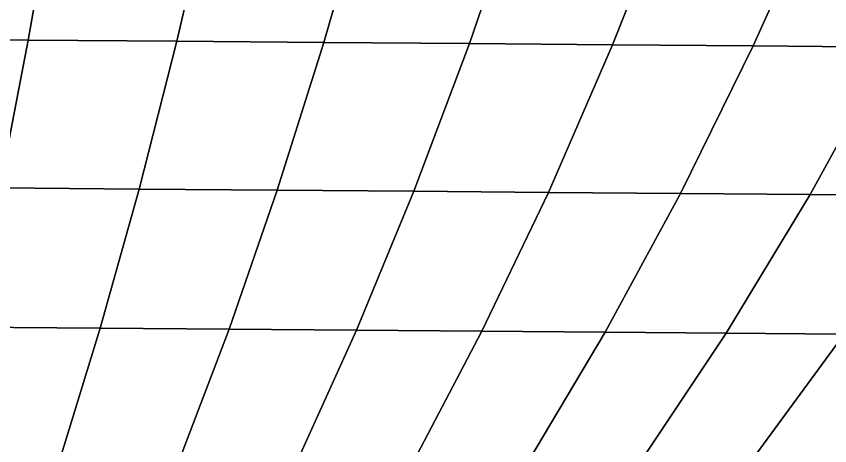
# Model space of a CAD drawing. Extents: x -1.93 to 1.93, y -1.97 to 1.95.
# Drawn here: x 0.1628 to 0.4868, y -1.6639 to -1.4929 of the extents above; entities that cross this region are included whole.
import ezdxf

# ---------------------------------------------------------------- set-up
doc = ezdxf.new("R2010")
doc.units = 0

msp = doc.modelspace()

# ---------------------------------------------------------------- linework, layer by layer
for points in [[(0.10787, -1.50191, 1.21849), (0.16751, -1.50239, 1.21113), (0.17854, -1.44013, 1.28204), (0.1154, -1.43962, 1.28983)], [(0.10787, -1.50191, -1.21849), (0.1154, -1.43962, -1.28983), (0.17854, -1.44013, -1.28204), (0.16751, -1.50239, -1.21113)], [(0.16751, -1.50239, 1.21113), (0.22672, -1.50287, 1.20086), (0.24121, -1.44063, 1.27117), (0.17854, -1.44013, 1.28204)], [(0.16751, -1.50239, -1.21113), (0.17854, -1.44013, -1.28204), (0.24121, -1.44063, -1.27117), (0.22672, -1.50287, -1.20086)], [(0.28536, -1.50334, 1.18769), (0.30328, -1.44113, 1.25723), (0.24121, -1.44063, 1.27117), (0.22672, -1.50287, 1.20086)], [(0.28536, -1.50334, -1.18769), (0.22672, -1.50287, -1.20086), (0.24121, -1.44063, -1.27117), (0.30328, -1.44114, -1.25723)], [(0.34327, -1.50381, 1.17166), (0.36459, -1.44163, 1.24026), (0.30328, -1.44113, 1.25723), (0.28536, -1.50334, 1.18769)], [(0.34327, -1.50381, -1.17166), (0.28536, -1.50334, -1.18769), (0.30328, -1.44114, -1.25723), (0.36459, -1.44163, -1.24026)], [(0.34327, -1.50381, 1.17166), (0.40033, -1.50427, 1.15281), (0.42499, -1.44212, 1.22031), (0.36459, -1.44163, 1.24026)], [(0.34327, -1.50381, -1.17166), (0.36459, -1.44163, -1.24026), (0.42499, -1.44212, -1.22031), (0.40033, -1.50427, -1.15281)], [(0.40033, -1.50427, 1.15281), (0.4564, -1.50472, 1.13119), (0.48434, -1.4426, 1.19742), (0.42499, -1.44212, 1.22031)], [(0.40033, -1.50427, -1.15281), (0.42499, -1.44212, -1.22031), (0.48434, -1.4426, -1.19742), (0.4564, -1.50472, -1.13119)], [(0.51134, -1.50517, 1.10683), (0.54249, -1.44307, 1.17164), (0.48434, -1.4426, 1.19742), (0.4564, -1.50472, 1.13119)], [(0.51134, -1.50517, -1.10683), (0.4564, -1.50472, -1.13119), (0.48434, -1.4426, -1.19742), (0.54249, -1.44307, -1.17164)], [(0.10787, -1.50191, 1.21849), (0.10009, -1.56079, 1.1443), (0.1561, -1.56125, 1.1374), (0.16751, -1.50239, 1.21113)], [(0.10787, -1.50191, -1.21849), (0.16751, -1.50239, -1.21113), (0.1561, -1.56125, -1.13739), (0.10009, -1.5608, -1.1443)], [(0.16751, -1.50239, 1.21113), (0.1561, -1.56125, 1.1374), (0.2117, -1.5617, 1.12775), (0.22672, -1.50287, 1.20086)], [(0.16751, -1.50239, -1.21113), (0.22672, -1.50287, -1.20086), (0.2117, -1.5617, -1.12775), (0.1561, -1.56125, -1.13739)], [(0.28536, -1.50334, 1.18769), (0.22672, -1.50287, 1.20086), (0.2117, -1.5617, 1.12775), (0.26677, -1.56214, 1.11538)], [(0.28536, -1.50334, -1.18769), (0.26677, -1.56214, -1.11538), (0.2117, -1.5617, -1.12775), (0.22672, -1.50287, -1.20086)], [(0.34327, -1.50381, 1.17166), (0.28536, -1.50334, 1.18769), (0.26677, -1.56214, 1.11538), (0.32116, -1.56258, 1.10033)], [(0.34327, -1.50381, -1.17166), (0.32116, -1.56258, -1.10032), (0.26677, -1.56214, -1.11538), (0.28536, -1.50334, -1.18769)], [(0.34327, -1.50381, 1.17166), (0.32116, -1.56258, 1.10033), (0.37475, -1.56302, 1.08263), (0.40033, -1.50427, 1.15281)], [(0.34327, -1.50381, -1.17166), (0.40033, -1.50427, -1.15281), (0.37474, -1.56302, -1.08262), (0.32116, -1.56258, -1.10032)], [(0.40033, -1.50427, -1.15281), (0.4564, -1.50472, -1.13119), (0.4274, -1.56344, -1.06232), (0.37474, -1.56302, -1.08262)], [(0.40033, -1.50427, 1.15281), (0.37475, -1.56302, 1.08263), (0.4274, -1.56344, 1.06232), (0.4564, -1.50472, 1.13119)], [(0.51134, -1.50517, 1.10683), (0.4564, -1.50472, 1.13119), (0.4274, -1.56344, 1.06232), (0.47899, -1.56386, 1.03944)], [(0.51134, -1.50517, -1.10683), (0.47899, -1.56386, -1.03944), (0.4274, -1.56344, -1.06232), (0.4564, -1.50472, -1.13119)], [(0.56502, -1.5056, 1.07981), (0.51134, -1.50517, 1.10683), (0.47899, -1.56386, 1.03944), (0.5294, -1.56427, 1.01407)], [(0.56502, -1.5056, -1.07981), (0.5294, -1.56427, -1.01407), (0.47899, -1.56386, -1.03944), (0.51134, -1.50517, -1.10683)], [(0.1561, -1.56125, 1.1374), (0.14433, -1.61666, 1.06105), (0.1962, -1.61708, 1.05205), (0.2117, -1.5617, 1.12775)], [(0.1561, -1.56125, -1.13739), (0.2117, -1.5617, -1.12775), (0.1962, -1.61708, -1.05205), (0.14433, -1.61667, -1.06105)], [(0.26677, -1.56214, 1.11538), (0.2117, -1.5617, 1.12775), (0.1962, -1.61708, 1.05205), (0.24757, -1.6175, 1.04051)], [(0.26677, -1.56214, -1.11538), (0.24756, -1.6175, -1.04051), (0.1962, -1.61708, -1.05205), (0.2117, -1.5617, -1.12775)], [(0.32116, -1.56258, -1.10032), (0.2983, -1.61791, -1.02647), (0.24756, -1.6175, -1.04051), (0.26677, -1.56214, -1.11538)], [(0.32116, -1.56258, 1.10033), (0.26677, -1.56214, 1.11538), (0.24757, -1.6175, 1.04051), (0.2983, -1.61791, 1.02647)], [(0.32116, -1.56258, 1.10033), (0.2983, -1.61791, 1.02647), (0.3483, -1.61831, 1.00995), (0.37475, -1.56302, 1.08263)], [(0.32116, -1.56258, -1.10032), (0.37474, -1.56302, -1.08262), (0.34829, -1.61831, -1.00995), (0.2983, -1.61791, -1.02647)], [(0.37474, -1.56302, -1.08262), (0.4274, -1.56344, -1.06232), (0.39742, -1.61871, -0.99101), (0.34829, -1.61831, -1.00995)], [(0.37475, -1.56302, 1.08263), (0.3483, -1.61831, 1.00995), (0.39742, -1.61871, 0.99101), (0.4274, -1.56344, 1.06232)], [(0.47899, -1.56386, 1.03944), (0.4274, -1.56344, 1.06232), (0.39742, -1.61871, 0.99101), (0.44554, -1.6191, 0.96967)], [(0.47899, -1.56386, -1.03944), (0.44554, -1.6191, -0.96967), (0.39742, -1.61871, -0.99101), (0.4274, -1.56344, -1.06232)], [(0.5294, -1.56427, 1.01407), (0.47899, -1.56386, 1.03944), (0.44554, -1.6191, 0.96967), (0.49257, -1.61948, 0.946)], [(0.5294, -1.56427, -1.01407), (0.49257, -1.61948, -0.946), (0.44554, -1.6191, -0.96967), (0.47899, -1.56386, -1.03944)], [(0.13222, -1.6686, -0.98231), (0.14433, -1.61667, -1.06105), (0.1962, -1.61708, -1.05205), (0.18025, -1.66899, -0.97398)], [(0.13223, -1.6686, 0.98231), (0.18025, -1.66899, 0.97398), (0.1962, -1.61708, 1.05205), (0.14433, -1.61666, 1.06105)], [(0.2278, -1.66937, 0.9633), (0.24757, -1.6175, 1.04051), (0.1962, -1.61708, 1.05205), (0.18025, -1.66899, 0.97398)], [(0.2278, -1.66937, -0.9633), (0.18025, -1.66899, -0.97398), (0.1962, -1.61708, -1.05205), (0.24756, -1.6175, -1.04051)], [(0.27478, -1.66975, 0.95029), (0.2983, -1.61791, 1.02647), (0.24757, -1.6175, 1.04051), (0.2278, -1.66937, 0.9633)], [(0.27478, -1.66975, -0.95029), (0.2278, -1.66937, -0.9633), (0.24756, -1.6175, -1.04051), (0.2983, -1.61791, -1.02647)], [(0.27478, -1.66975, 0.95029), (0.32106, -1.67012, 0.93501), (0.3483, -1.61831, 1.00995), (0.2983, -1.61791, 1.02647)], [(0.27478, -1.66975, -0.95029), (0.2983, -1.61791, -1.02647), (0.34829, -1.61831, -1.00995), (0.32106, -1.67013, -0.93501)], [(0.32106, -1.67012, 0.93501), (0.36653, -1.67049, 0.91747), (0.39742, -1.61871, 0.99101), (0.3483, -1.61831, 1.00995)], [(0.32106, -1.67013, -0.93501), (0.34829, -1.61831, -1.00995), (0.39742, -1.61871, -0.99101), (0.36653, -1.67049, -0.91747)], [(0.41109, -1.67085, 0.89771), (0.44554, -1.6191, 0.96967), (0.39742, -1.61871, 0.99101), (0.36653, -1.67049, 0.91747)], [(0.41109, -1.67085, -0.89771), (0.36653, -1.67049, -0.91747), (0.39742, -1.61871, -0.99101), (0.44554, -1.6191, -0.96967)], [(0.45463, -1.6712, 0.8758), (0.49257, -1.61948, 0.946), (0.44554, -1.6191, 0.96967), (0.41109, -1.67085, 0.89771)], [(0.45463, -1.67121, -0.8758), (0.41109, -1.67085, -0.89771), (0.44554, -1.6191, -0.96967), (0.49257, -1.61948, -0.946)], [(0.45463, -1.6712, 0.8758), (0.49704, -1.67155, 0.85177), (0.53838, -1.61985, 0.92005), (0.49257, -1.61948, 0.946)], [(0.45463, -1.67121, -0.8758), (0.49257, -1.61948, -0.946), (0.53838, -1.61985, -0.92005), (0.49703, -1.67155, -0.85177)]]:
    msp.add_3dface(points)

doc.saveas('drawing.dxf')
